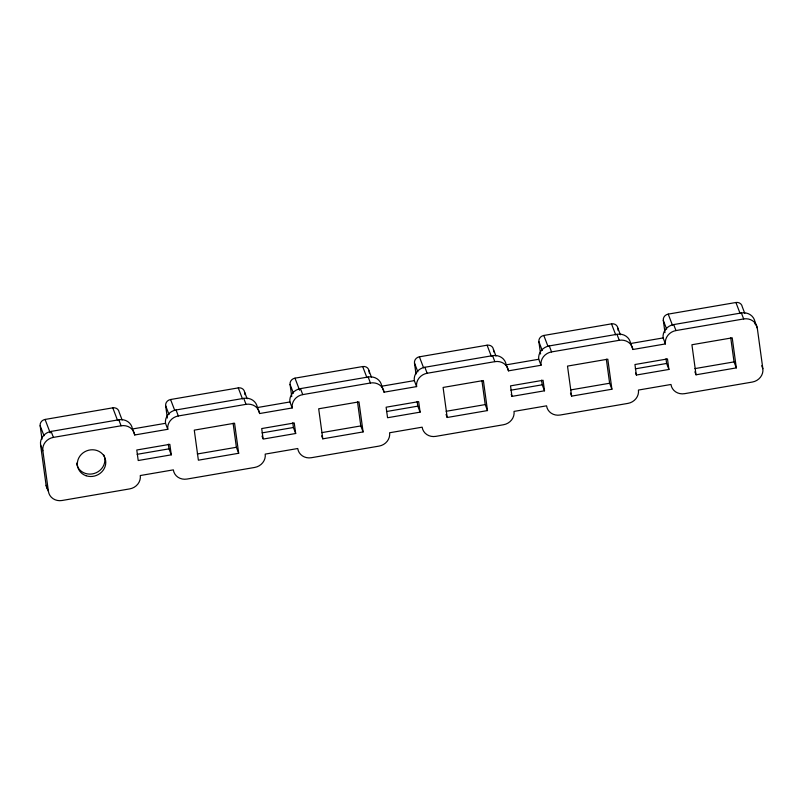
<?xml version="1.0" encoding="UTF-8"?>
<svg xmlns="http://www.w3.org/2000/svg" width="803" height="803" viewBox="0 0 803 803"><rect width="100%" height="100%" fill="white"/><g stroke="black" fill="none" stroke-linecap="round" stroke-linejoin="round"><path stroke-width="1.2" d="M41.997 439.201L40.15 425.68A5.741 5.29 -20.9 0 1 45.068 419.447L112.771 407.834A5.741 5.29 -20.9 0 1 119.125 412.12L122.126 419.989M167.335 418.032L165.649 405.736A5.741 5.29 -20.9 0 1 170.577 399.513L238.27 387.889A5.741 5.29 -20.9 0 1 244.634 392.185L247.143 398.77M291.75 396.682L290.064 384.386A5.741 5.29 -20.9 0 1 294.982 378.163L362.685 366.549A5.741 5.29 -20.9 0 1 369.039 370.835L371.558 377.42M415.994 374.108L414.478 363.036A5.741 5.29 -20.9 0 1 419.397 356.813L487.09 345.2A5.741 5.29 -20.9 0 1 493.454 349.486L495.973 356.08M540.57 353.982L538.883 341.687A5.741 5.29 -20.9 0 1 543.812 335.463L611.505 323.85A5.741 5.29 -20.9 0 1 617.868 328.136L620.378 334.731M664.984 332.633L663.298 320.347A5.741 5.29 -20.9 0 1 668.216 314.114L735.919 302.5A5.741 5.29 -20.9 0 1 742.273 306.796L744.793 313.381M51.111 431.412L118.804 419.788A12.306 11.332 -20.9 0 1 132.435 428.983L134.723 434.975L167.787 429.304A12.306 11.332 -20.9 0 1 178.326 415.964L246.029 404.341A12.306 11.332 -20.9 0 1 259.66 413.535L292.192 407.954A12.306 11.332 -20.9 0 1 302.741 394.614L370.434 383.001A12.306 11.332 -20.9 0 1 384.065 392.185L416.606 386.604A12.306 11.332 -20.9 0 1 427.156 373.265L494.849 361.651A12.306 11.332 -20.9 0 1 508.48 370.845L541.021 365.255A12.306 11.332 -20.9 0 1 551.561 351.915L619.264 340.301A12.306 11.332 -20.9 0 1 632.894 349.496L665.426 343.915A12.306 11.332 -20.9 0 1 675.975 330.565L743.668 318.952A12.306 11.332 -20.9 0 1 757.299 328.146L762.85 368.707A12.306 11.332 -20.9 0 1 752.301 382.057L684.608 393.671A12.306 11.332 -20.9 0 1 670.977 384.476L638.435 390.057A12.306 11.332 -20.9 0 1 627.896 403.397L560.193 415.021A12.306 11.332 -20.9 0 1 546.562 405.826L514.03 411.407A12.306 11.332 -20.9 0 1 503.481 424.747L435.788 436.37A12.306 11.332 -20.9 0 1 422.157 427.176L389.616 432.757A12.306 11.332 -20.9 0 1 379.066 446.097L311.373 457.71A12.306 11.332 -20.9 0 1 297.742 448.516L265.201 454.107A12.306 11.332 -20.9 0 1 254.661 467.446L186.958 479.06A12.306 11.332 -20.9 0 1 173.338 469.865L140.274 475.537A12.306 11.332 -20.9 0 1 129.725 488.886L62.032 500.5A12.306 11.332 -20.9 0 1 48.401 491.306L46.112 485.313L40.562 444.752A12.306 11.332 -20.9 0 1 51.111 431.412L53.399 437.394A12.306 11.332 -20.9 0 0 42.85 450.744L48.401 491.306M132.435 428.983L165.498 423.311A12.306 11.332 -20.9 0 1 176.048 409.972L243.741 398.358A12.306 11.332 -20.9 0 1 257.372 407.553L259.66 413.535M257.372 407.553L289.903 401.962A12.306 11.332 -20.9 0 1 300.452 388.622L368.145 377.008A12.306 11.332 -20.9 0 1 381.776 386.203L384.065 392.185M381.776 386.203L414.318 380.622A12.306 11.332 -20.9 0 1 424.867 367.272L492.56 355.659A12.306 11.332 -20.9 0 1 506.191 364.853L508.48 370.845M506.191 364.853L538.733 359.272A12.306 11.332 -20.9 0 1 549.272 345.922L616.975 334.309A12.306 11.332 -20.9 0 1 630.606 343.503L632.894 349.496M630.606 343.503L663.137 337.922A12.306 11.332 -20.9 0 1 673.687 324.583L741.38 312.959A12.306 11.332 -20.9 0 1 755.011 322.154L757.299 328.146M53.399 437.394L121.092 425.781A12.306 11.332 -20.9 0 1 134.723 434.975M137.152 454.317L168.991 448.857L171.28 454.839L138.216 460.52L136.781 450.001L169.834 444.33L171.28 454.839M262.069 432.887L293.406 427.507L295.685 433.5L263.153 439.08L261.708 428.561L294.249 422.98L295.685 433.5M386.484 411.537L417.811 406.157L420.099 412.15L387.558 417.731L386.123 407.211L418.664 401.63L420.099 412.15M510.889 390.188L542.226 384.808L544.514 390.8L511.973 396.381L511.21 394.383M635.303 368.838L666.631 363.458L668.919 369.45L636.388 375.031L635.625 373.034M197.317 453.986L236.393 447.281L238.682 453.273L198.381 460.189L194.276 430.137L234.566 423.221L238.682 453.273M321.732 432.636L360.798 425.931L363.086 431.924L322.796 438.839L321.652 435.848M446.137 411.297L485.213 404.592L487.501 410.574L447.201 417.49L446.056 414.499M570.552 389.947L609.628 383.242L611.906 389.224L571.616 396.14L570.471 393.149M694.956 368.597L734.032 361.892L736.321 367.884L696.03 374.8L694.886 371.799M761.706 365.716L762.85 368.707M741.38 312.959L743.668 318.952M735.919 302.5L740.105 313.481M673.687 324.583L675.975 330.565M668.216 314.114L672.412 325.095M663.298 320.347L666.651 329.13M663.137 337.922L665.426 343.915M616.975 334.309L619.264 340.301M611.505 323.85L615.7 334.831M549.272 345.922L551.561 351.915M543.812 335.463L547.997 346.444M538.883 341.687L542.246 350.479M538.733 359.272L541.021 365.255M492.56 355.659L494.849 361.651M487.09 345.2L491.285 356.181M424.867 367.272L427.156 373.265M419.397 356.813L423.593 367.794M414.478 363.036L417.831 371.829M414.318 380.622L416.606 386.604M368.145 377.008L370.434 383.001M362.685 366.549L366.881 377.53M300.452 388.622L302.741 394.614M294.982 378.163L299.599 390.238M290.064 384.386L293.416 393.169M289.903 401.962L292.192 407.954M262.009 436.089L262.772 438.077M243.741 398.358L246.029 404.341M238.27 387.889L242.466 398.87M176.048 409.972L178.326 415.964M170.577 399.513L174.773 410.494M165.649 405.736L169.011 414.519M165.498 423.311L167.787 429.304M118.804 419.788L121.092 425.781M112.771 407.834L117.489 420.19M45.068 419.447L50.218 432.927M40.15 425.68L44.014 435.788M40.562 444.752L42.85 450.744M755.011 322.154L755.352 324.613M736.321 367.884L732.216 337.832L691.915 344.748L696.03 374.8M730.75 337.852L734.032 361.892M668.919 369.45L667.484 358.931L634.942 364.522L636.388 375.031M665.998 358.79L666.631 363.458M617.868 328.136L618.2 330.595M611.906 389.224L607.801 359.182L567.5 366.098L571.616 396.14M606.335 359.202L609.628 383.242M544.514 390.8L543.069 380.281L510.537 385.862L511.973 396.381M541.583 380.14L542.226 384.808M493.454 349.486L493.795 351.945M487.501 410.574L483.386 380.532L443.095 387.447L447.201 417.49M481.92 380.552L485.213 404.592M417.169 401.48L417.811 406.157M369.039 370.835L369.38 373.295M363.086 431.924L358.981 401.881L318.681 408.787L322.796 438.839M357.516 401.901L360.798 425.931M292.764 422.83L293.406 427.507M244.634 392.185L244.965 394.644M233.101 423.241L236.393 447.281M168.349 444.179L168.991 448.857M103.808 455A14.354 13.219 -20.9 0 1 94.272 473.459A14.354 13.219 -20.9 0 1 76.546 463.16M47.628 489.469A12.306 11.332 -20.9 0 1 46.112 485.313M86.072 475.737A14.354 13.219 -20.9 0 0 105.665 460.721A14.354 13.219 -20.9 0 0 82.95 452.962A14.354 13.219 -20.9 0 0 86.072 475.737"/></g></svg>
